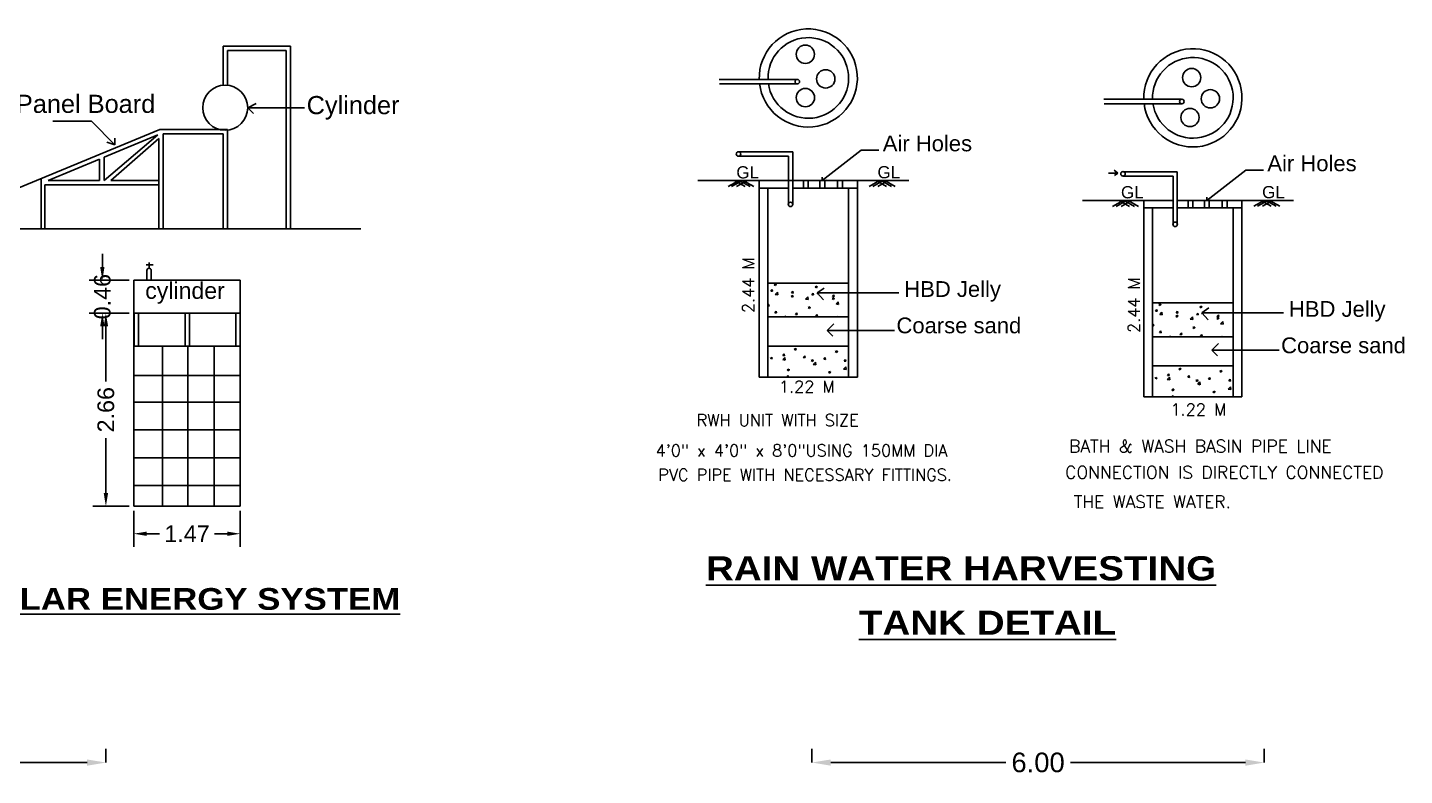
# Model space of a CAD drawing. Header units: metres. Extents: x 31 to 185, y 214 to 372.
# Drawn here: x 73.21 to 91.48, y 281.61 to 291.53 of the extents above; entities that cross this region are included whole.
import ezdxf

# ---------------------------------------------------------------- set-up
doc = ezdxf.new("R2010")
doc.units = ezdxf.units.M
doc.header["$MEASUREMENT"] = 0
doc.styles.add('56', font='')
doc.styles.add('ROMANS', font='romans.shx')
doc.styles.get("Standard").update_dxf_attribs({"font": 'arial.ttf'})
doc.styles.get('56').set_extended_font_data('Arial Black')
doc.dimstyles.new('Standard$0', dxfattribs={"dimtxt": 0.5, "dimasz": 0.5, "dimexe": 0, "dimexo": 1, "dimgap": 0, "dimtad": 0, "dimdec": 4, "dimzin": 0, "dimdsep": 46, "dimlunit": 4, "dimtxsty": 'Standard', "dimcen": 0.09, "dimadec": 0, "dimazin": 0, "dimtfac": 1, "dimtdec": 4, "dimtofl": 0, "dimtmove": 0, "dimatfit": 3, "dimfxl": 0, "dimtolj": 1, "dimtzin": 0, "dimarcsym": 0})

# ---------------------------------------------------------------- blocks, each defined once
blk = doc.blocks.new('*D153')
at = {"color": 0, "lineweight": -2}
for p, q in [((68.253, 281.785), (68.253, 281.965)), ((74.253, 281.785), (74.253, 281.965)), ((68.503, 281.785), (70.825, 281.785)), ((74.003, 281.785), (71.681, 281.785))]:
    blk.add_line(p, q, dxfattribs=at)
for points in [[(68.503, 281.826), (68.503, 281.743), (68.253, 281.785)], [(74.003, 281.826), (74.003, 281.743), (74.253, 281.785)]]:
    blk.add_solid(points, dxfattribs=at)
at = {"layer": 'Defpoints', "color": 0, "lineweight": -2}
for p in [(68.253, 281.753), (74.253, 281.785), (74.253, 281.753)]:
    blk.add_point(p, dxfattribs=at)
at = {"color": 0, "insert": (71.253, 281.785), "char_height": 0.26, "attachment_point": 5}
blk.add_mtext('\\A1;6.00', dxfattribs=at)
blk = doc.blocks.new('GFDTGD')
for p, q in [((1303.171, -7.501), (1304.8, -7.501)), ((1303.171, -7.501), (1303.171, -8.459)), ((1303.277, -7.608), (1303.277, -8.459)), ((1303.277, -7.608), (1304.694, -7.608)), ((1304.694, -11.913), (1304.694, -7.608)), ((1304.8, -11.913), (1304.8, -7.501)), ((1303.973, -8.89), (1303.767, -8.989)), ((1303.767, -8.989), (1305.135, -8.989)), ((1303.767, -8.989), (1303.911, -9.133)), ((1301.642, -9.513), (1298.203, -10.942)), ((1299.992, -9.312), (1299.062, -9.312)), ((1300.562, -9.882), (1299.992, -9.312)), ((1303.277, -9.513), (1301.642, -9.513)), ((1303.171, -9.619), (1301.729, -9.619)), ((1301.729, -9.619), (1301.729, -11.913)), ((1303.171, -11.913), (1303.171, -9.619)), ((1303.277, -11.913), (1303.277, -9.513)), ((1301.6, -9.646), (1300.298, -10.187)), ((1300.298, -10.746), (1301.6, -9.646)), ((1300.365, -9.822), (1300.562, -9.882)), ((1300.46, -10.746), (1301.622, -9.736)), ((1300.562, -9.882), (1300.562, -9.727)), ((1301.622, -9.736), (1301.622, -11.913)), ((1300.191, -10.231), (1298.951, -10.746)), ((1300.191, -10.746), (1300.191, -10.231)), ((1300.298, -10.746), (1300.298, -10.187)), ((1298.78, -11.913), (1298.78, -10.702)), ((1298.867, -11.913), (1298.867, -10.853)), ((1298.867, -10.853), (1301.622, -10.853)), ((1298.951, -10.746), (1300.191, -10.746)), ((1300.46, -10.746), (1301.622, -10.746)), ((1297.583, -11.913), (1306.499, -11.913)), ((1301.317, -12.783), (1301.481, -12.783)), ((1301.333, -13.149), (1301.333, -12.918)), ((1301.386, -12.865), (1301.386, -12.724)), ((1301.439, -13.149), (1301.439, -12.918)), ((1301.015, -18.606), (1301.015, -13.149)), ((1301.015, -13.149), (1303.588, -13.149)), ((1303.588, -18.606), (1303.588, -13.149)), ((1301.015, -13.948), (1303.588, -13.948)), ((1301.026, -13.948), (1301.026, -14.746)), ((1301.132, -13.948), (1301.132, -14.746)), ((1302.254, -13.948), (1302.254, -14.746)), ((1302.36, -13.948), (1302.36, -14.746)), ((1303.481, -13.948), (1303.481, -14.746)), ((1303.588, -13.948), (1303.588, -14.746)), ((1303.588, -14.746), (1301.015, -14.746)), ((1301.71, -18.606), (1301.71, -14.746)), ((1302.321, -18.606), (1302.321, -14.746)), ((1302.958, -18.606), (1302.958, -14.746)), ((1301.015, -15.454), (1303.588, -15.454)), ((1301.015, -16.096), (1303.588, -16.096)), ((1301.015, -16.766), (1303.588, -16.766)), ((1301.015, -17.437), (1303.588, -17.437)), ((1301.015, -18.108), (1303.588, -18.108)), ((1301.015, -18.606), (1303.588, -18.606))]:
    blk.add_line(p, q)
at = {"linetype": 'ByBlock', "ltscale": 0.5}
for p, q in [((1300.258, -12.834), (1300.258, -12.519)), ((1300.906, -13.149), (1299.943, -13.149)), ((1300.906, -13.948), (1299.943, -13.948)), ((1300.258, -14.263), (1300.258, -14.578)), ((1300.343, -14.263), (1300.343, -15.593)), ((1300.343, -18.291), (1300.343, -16.961)), ((1300.906, -18.606), (1300.028, -18.606)), ((1301.015, -18.715), (1301.015, -19.585)), ((1303.588, -18.715), (1303.588, -19.585)), ((1301.33, -19.27), (1301.64, -19.27)), ((1303.273, -19.27), (1302.963, -19.27))]:
    blk.add_line(p, q, dxfattribs=at)
blk.add_circle((1303.224, -8.989), 0.543)
blk.add_arc((1301.386, -12.918), 0.0532, 0, 180)
for points in [[(1300.205, -12.834), (1300.31, -12.834), (1300.258, -13.149)], [(1300.205, -14.263), (1300.31, -14.263), (1300.258, -13.948)], [(1300.291, -14.263), (1300.396, -14.263), (1300.343, -13.948)], [(1300.291, -18.291), (1300.396, -18.291), (1300.343, -18.606)], [(1301.33, -19.218), (1301.33, -19.323), (1301.015, -19.27)], [(1303.273, -19.218), (1303.273, -19.323), (1303.588, -19.27)]]:
    blk.add_solid(points, dxfattribs=at)
for s, height, p in [('Glass Panel Board', 0.43759, (1296.439, -9.115)), ('Cylinder', 0.4376, (1305.191, -9.145)), ('cylinder', 0.3992, (1301.293, -13.602))]:
    blk.add_text(s, height=height).set_placement(p)
at = {"style": '56'}
blk.add_text('%%USOLAR ENERGY SYSTEM', height=0.52511, dxfattribs=at).set_placement((1297.046, -21.106))
at = {"linetype": 'ByBlock', "ltscale": 0.5, "char_height": 0.4026, "attachment_point": 5, "rotation": 90}
for s, insert in [('\\A1;0.46', (1300.258, -13.549)), ('\\A1;2.66', (1300.343, -16.277))]:
    blk.add_mtext(s, dxfattribs=dict(at, insert=insert))
at = {"linetype": 'ByBlock', "ltscale": 0.5, "insert": (1302.302, -19.27), "char_height": 0.4026, "attachment_point": 5}
blk.add_mtext('\\A1;1.47', dxfattribs=at)
blk = doc.blocks.new('RT')
for p, q in [((1297.349, 21.263), (1298.529, 21.263)), ((1297.353, 21.194), (1298.533, 21.194)), ((1303.189, 20.961), (1304.369, 20.961)), ((1303.193, 20.892), (1304.373, 20.892)), ((1298.464, 20.162), (1297.64, 20.162)), ((1298.399, 20.097), (1297.64, 20.097)), ((1298.399, 19.365), (1298.399, 20.097)), ((1298.464, 19.365), (1298.464, 20.162)), ((1298.912, 19.726), (1299.503, 20.186)), ((1299.503, 20.186), (1299.773, 20.186)), ((1303.347, 19.883), (1303.4, 19.84)), ((1304.752, 19.424), (1305.344, 19.884)), ((1305.344, 19.884), (1305.613, 19.884)), ((1297.024, 19.726), (1298.399, 19.726)), ((1297.639, 19.724), (1297.482, 19.636)), ((1297.691, 19.725), (1297.533, 19.636)), ((1297.582, 19.725), (1297.739, 19.636)), ((1297.768, 19.725), (1297.61, 19.636)), ((1297.659, 19.725), (1297.816, 19.636)), ((1297.715, 19.725), (1297.873, 19.636)), ((1297.955, 19.726), (1297.955, 16.745)), ((1298.464, 19.726), (1300.229, 19.726)), ((1298.626, 19.614), (1298.626, 19.726)), ((1298.7, 19.726), (1298.7, 19.614)), ((1298.875, 19.614), (1298.875, 19.726)), ((1298.912, 19.777), (1298.912, 19.726)), ((1298.912, 19.726), (1298.971, 19.732)), ((1298.949, 19.726), (1298.949, 19.614)), ((1299.145, 19.614), (1299.145, 19.726)), ((1299.219, 19.726), (1299.219, 19.614)), ((1299.445, 19.726), (1299.445, 16.745)), ((1299.782, 19.727), (1299.624, 19.639)), ((1299.838, 19.727), (1299.681, 19.639)), ((1299.729, 19.727), (1299.887, 19.639)), ((1299.915, 19.727), (1299.758, 19.639)), ((1299.806, 19.727), (1299.963, 19.639)), ((1299.863, 19.727), (1300.02, 19.639)), ((1303.258, 19.84), (1303.4, 19.84)), ((1303.4, 19.84), (1303.349, 19.803)), ((1303.4, 19.84), (1303.367, 19.863)), ((1304.304, 19.86), (1303.48, 19.86)), ((1304.239, 19.795), (1303.48, 19.795)), ((1304.239, 19.063), (1304.239, 19.795)), ((1304.304, 19.063), (1304.304, 19.86)), ((1297.955, 19.614), (1298.399, 19.614)), ((1298.088, 19.614), (1298.088, 16.745)), ((1298.464, 19.614), (1299.445, 19.614)), ((1299.312, 19.614), (1299.312, 16.745)), ((1304.752, 19.475), (1304.752, 19.424)), ((1302.864, 19.424), (1304.239, 19.424)), ((1303.48, 19.422), (1303.322, 19.334)), ((1303.531, 19.423), (1303.374, 19.334)), ((1303.422, 19.423), (1303.58, 19.334)), ((1303.608, 19.423), (1303.451, 19.334)), ((1303.499, 19.423), (1303.656, 19.334)), ((1303.556, 19.423), (1303.713, 19.334)), ((1303.795, 19.424), (1303.795, 16.444)), ((1303.795, 19.313), (1304.239, 19.313)), ((1303.928, 19.313), (1303.928, 16.444)), ((1304.304, 19.424), (1306.069, 19.424)), ((1304.304, 19.313), (1305.286, 19.313)), ((1304.467, 19.313), (1304.467, 19.424)), ((1304.54, 19.424), (1304.54, 19.313)), ((1304.715, 19.313), (1304.715, 19.424)), ((1304.752, 19.424), (1304.811, 19.43)), ((1304.789, 19.424), (1304.789, 19.313)), ((1304.986, 19.313), (1304.986, 19.424)), ((1305.059, 19.424), (1305.059, 19.313)), ((1305.153, 19.313), (1305.153, 16.444)), ((1305.286, 19.424), (1305.286, 16.444)), ((1305.622, 19.425), (1305.465, 19.337)), ((1305.679, 19.425), (1305.521, 19.337)), ((1305.57, 19.425), (1305.727, 19.337)), ((1305.755, 19.425), (1305.598, 19.337)), ((1305.646, 19.425), (1305.804, 19.337)), ((1305.703, 19.425), (1305.86, 19.337)), ((1298.088, 18.172), (1299.312, 18.172)), ((1298.132, 18.049), (1298.153, 18.074)), ((1298.132, 18.049), (1298.158, 18.046)), ((1298.158, 18.046), (1298.153, 18.074)), ((1298.18, 18.147), (1298.211, 18.158)), ((1298.18, 18.147), (1298.202, 18.132)), ((1298.196, 17.997), (1298.23, 18.033)), ((1298.196, 17.997), (1298.235, 17.991)), ((1298.202, 18.132), (1298.211, 18.158)), ((1298.235, 17.991), (1298.23, 18.033)), ((1298.439, 17.972), (1298.469, 17.984)), ((1298.443, 18.021), (1298.464, 18.046)), ((1298.443, 18.021), (1298.469, 18.019)), ((1298.461, 17.958), (1298.469, 17.984)), ((1298.469, 18.019), (1298.464, 18.046)), ((1298.755, 17.994), (1298.775, 18.019)), ((1298.755, 17.994), (1298.78, 17.992)), ((1298.78, 17.992), (1298.775, 18.019)), ((1298.804, 18.112), (1298.834, 18.124)), ((1298.804, 18.112), (1298.825, 18.098)), ((1298.825, 18.098), (1298.834, 18.124)), ((1298.836, 18.023), (1298.942, 18.095)), ((1300.075, 18.023), (1298.836, 18.023)), ((1298.93, 17.916), (1298.836, 18.023)), ((1298.836, 18.023), (1298.848, 18.001)), ((1299.066, 17.967), (1299.087, 17.992)), ((1299.092, 17.965), (1299.087, 17.992)), ((1298.088, 17.837), (1298.105, 17.844)), ((1298.088, 17.823), (1298.096, 17.818)), ((1298.096, 17.818), (1298.105, 17.844)), ((1298.439, 17.972), (1298.461, 17.958)), ((1298.659, 17.926), (1298.693, 17.961)), ((1298.659, 17.926), (1298.698, 17.92)), ((1298.698, 17.92), (1298.693, 17.961)), ((1298.698, 17.798), (1298.728, 17.809)), ((1298.698, 17.798), (1298.72, 17.783)), ((1298.72, 17.783), (1298.728, 17.809)), ((1299.062, 17.937), (1299.093, 17.949)), ((1299.062, 17.937), (1299.084, 17.923)), ((1299.066, 17.967), (1299.092, 17.965)), ((1299.084, 17.923), (1299.093, 17.949)), ((1299.122, 17.854), (1299.156, 17.889)), ((1299.122, 17.854), (1299.161, 17.848)), ((1299.161, 17.848), (1299.156, 17.889)), ((1303.928, 17.87), (1305.153, 17.87)), ((1304.021, 17.845), (1304.051, 17.857)), ((1304.021, 17.845), (1304.042, 17.83)), ((1304.042, 17.83), (1304.051, 17.857)), ((1304.644, 17.81), (1304.674, 17.822)), ((1304.644, 17.81), (1304.666, 17.796)), ((1304.666, 17.796), (1304.674, 17.822)), ((1304.676, 17.721), (1304.782, 17.793)), ((1298.088, 17.657), (1299.312, 17.657)), ((1298.193, 17.722), (1298.213, 17.747)), ((1298.193, 17.722), (1298.218, 17.72)), ((1298.218, 17.72), (1298.213, 17.747)), ((1298.334, 17.658), (1298.364, 17.669)), ((1298.334, 17.658), (1298.334, 17.657)), ((1298.36, 17.657), (1298.364, 17.669)), ((1298.504, 17.695), (1298.525, 17.72)), ((1298.504, 17.695), (1298.53, 17.693)), ((1298.53, 17.693), (1298.525, 17.72)), ((1298.815, 17.668), (1298.836, 17.693)), ((1298.815, 17.668), (1298.841, 17.666)), ((1298.841, 17.666), (1298.836, 17.693)), ((1299.14, 17.657), (1299.147, 17.666)), ((1299.148, 17.657), (1299.147, 17.666)), ((1303.973, 17.747), (1303.994, 17.772)), ((1303.973, 17.747), (1303.999, 17.744)), ((1303.999, 17.744), (1303.994, 17.772)), ((1304.037, 17.695), (1304.07, 17.731)), ((1304.037, 17.695), (1304.075, 17.69)), ((1304.075, 17.689), (1304.07, 17.731)), ((1304.28, 17.67), (1304.31, 17.682)), ((1304.28, 17.67), (1304.301, 17.656)), ((1304.284, 17.72), (1304.305, 17.744)), ((1304.284, 17.72), (1304.31, 17.717)), ((1304.301, 17.656), (1304.31, 17.682)), ((1304.31, 17.717), (1304.305, 17.744)), ((1304.499, 17.624), (1304.533, 17.659)), ((1304.499, 17.624), (1304.538, 17.618)), ((1304.538, 17.618), (1304.533, 17.659)), ((1304.595, 17.692), (1304.616, 17.717)), ((1304.595, 17.692), (1304.621, 17.69)), ((1304.621, 17.69), (1304.616, 17.717)), ((1305.915, 17.721), (1304.676, 17.721)), ((1304.77, 17.614), (1304.676, 17.721)), ((1304.676, 17.721), (1304.688, 17.699)), ((1304.903, 17.636), (1304.933, 17.647)), ((1304.903, 17.636), (1304.924, 17.621)), ((1304.906, 17.665), (1304.927, 17.69)), ((1304.906, 17.665), (1304.932, 17.663)), ((1304.924, 17.621), (1304.933, 17.647)), ((1304.932, 17.663), (1304.927, 17.69)), ((1304.962, 17.552), (1304.996, 17.587)), ((1305.001, 17.546), (1304.996, 17.587)), ((1298.989, 17.453), (1299.087, 17.555)), ((1300.007, 17.453), (1298.989, 17.453)), ((1298.989, 17.453), (1299.072, 17.367)), ((1303.928, 17.535), (1303.945, 17.542)), ((1303.928, 17.522), (1303.937, 17.516)), ((1303.928, 17.356), (1305.153, 17.356)), ((1303.937, 17.516), (1303.945, 17.542)), ((1304.033, 17.42), (1304.054, 17.445)), ((1304.033, 17.42), (1304.059, 17.418)), ((1304.059, 17.418), (1304.054, 17.445)), ((1304.174, 17.356), (1304.204, 17.367)), ((1304.174, 17.356), (1304.174, 17.356)), ((1304.2, 17.356), (1304.204, 17.367)), ((1304.344, 17.393), (1304.365, 17.418)), ((1304.344, 17.393), (1304.37, 17.391)), ((1304.37, 17.391), (1304.365, 17.418)), ((1304.538, 17.496), (1304.569, 17.507)), ((1304.538, 17.496), (1304.56, 17.481)), ((1304.56, 17.481), (1304.569, 17.507)), ((1304.655, 17.366), (1304.676, 17.391)), ((1304.655, 17.366), (1304.681, 17.364)), ((1304.681, 17.364), (1304.676, 17.391)), ((1304.962, 17.552), (1305.001, 17.546)), ((1304.98, 17.356), (1304.987, 17.364)), ((1304.989, 17.356), (1304.987, 17.364)), ((1298.088, 17.216), (1299.312, 17.216)), ((1298.487, 17.168), (1298.517, 17.18)), ((1298.487, 17.168), (1298.509, 17.154)), ((1298.509, 17.154), (1298.517, 17.18)), ((1304.83, 17.151), (1304.927, 17.253)), ((1305.848, 17.151), (1304.83, 17.151)), ((1304.83, 17.151), (1304.912, 17.065)), ((1298.122, 17.029), (1298.153, 17.04)), ((1298.144, 17.014), (1298.153, 17.04)), ((1298.311, 17.009), (1298.345, 17.044)), ((1298.311, 17.009), (1298.35, 17.003)), ((1298.313, 17.07), (1298.334, 17.095)), ((1298.313, 17.07), (1298.339, 17.068)), ((1298.339, 17.067), (1298.334, 17.095)), ((1298.35, 17.003), (1298.345, 17.044)), ((1298.624, 17.043), (1298.645, 17.067)), ((1298.624, 17.043), (1298.65, 17.04)), ((1298.65, 17.04), (1298.645, 17.067)), ((1298.746, 16.994), (1298.776, 17.005)), ((1298.746, 16.994), (1298.767, 16.979)), ((1298.767, 16.979), (1298.776, 17.005)), ((1298.774, 16.937), (1298.808, 16.972)), ((1298.774, 16.937), (1298.813, 16.931)), ((1298.813, 16.931), (1298.808, 16.972)), ((1298.935, 17.015), (1298.956, 17.04)), ((1298.935, 17.015), (1298.961, 17.013)), ((1298.961, 17.013), (1298.956, 17.04)), ((1299.11, 17.134), (1299.141, 17.145)), ((1299.11, 17.134), (1299.132, 17.119)), ((1299.132, 17.119), (1299.141, 17.145)), ((1299.246, 16.988), (1299.267, 17.013)), ((1299.246, 16.988), (1299.272, 16.986)), ((1299.272, 16.986), (1299.267, 17.013)), ((1297.955, 16.745), (1299.445, 16.745)), ((1298.375, 16.745), (1298.394, 16.768)), ((1298.381, 16.854), (1298.412, 16.866)), ((1298.381, 16.854), (1298.403, 16.839)), ((1298.398, 16.745), (1298.394, 16.768)), ((1298.403, 16.839), (1298.412, 16.866)), ((1299.005, 16.819), (1299.035, 16.831)), ((1299.005, 16.819), (1299.026, 16.805)), ((1299.026, 16.805), (1299.035, 16.831)), ((1299.237, 16.865), (1299.271, 16.9)), ((1299.237, 16.865), (1299.276, 16.859)), ((1299.276, 16.859), (1299.271, 16.9)), ((1303.928, 16.914), (1305.153, 16.914)), ((1303.963, 16.727), (1303.993, 16.738)), ((1303.984, 16.712), (1303.993, 16.738)), ((1304.152, 16.707), (1304.185, 16.742)), ((1304.153, 16.768), (1304.174, 16.793)), ((1304.153, 16.768), (1304.179, 16.766)), ((1304.179, 16.766), (1304.174, 16.793)), ((1304.19, 16.701), (1304.185, 16.742)), ((1304.327, 16.867), (1304.358, 16.878)), ((1304.327, 16.867), (1304.349, 16.852)), ((1304.349, 16.852), (1304.358, 16.878)), ((1304.464, 16.741), (1304.485, 16.766)), ((1304.464, 16.741), (1304.49, 16.738)), ((1304.49, 16.738), (1304.485, 16.766)), ((1304.776, 16.713), (1304.796, 16.738)), ((1304.801, 16.711), (1304.796, 16.738)), ((1304.951, 16.832), (1304.981, 16.844)), ((1304.951, 16.832), (1304.972, 16.817)), ((1304.972, 16.817), (1304.981, 16.843)), ((1304.152, 16.707), (1304.19, 16.701)), ((1304.222, 16.552), (1304.252, 16.564)), ((1304.222, 16.552), (1304.243, 16.537)), ((1304.243, 16.537), (1304.252, 16.564)), ((1304.586, 16.692), (1304.617, 16.704)), ((1304.586, 16.692), (1304.608, 16.677)), ((1304.608, 16.677), (1304.617, 16.704)), ((1304.615, 16.635), (1304.648, 16.67)), ((1304.615, 16.635), (1304.653, 16.629)), ((1304.653, 16.629), (1304.648, 16.67)), ((1304.776, 16.713), (1304.801, 16.711)), ((1304.845, 16.517), (1304.876, 16.529)), ((1304.867, 16.503), (1304.876, 16.529)), ((1305.077, 16.563), (1305.111, 16.598)), ((1305.077, 16.563), (1305.116, 16.557)), ((1305.087, 16.686), (1305.108, 16.711)), ((1305.087, 16.686), (1305.113, 16.684)), ((1305.113, 16.684), (1305.108, 16.711)), ((1305.116, 16.557), (1305.111, 16.598)), ((1303.795, 16.444), (1305.286, 16.444)), ((1304.215, 16.444), (1304.234, 16.467)), ((1304.239, 16.444), (1304.234, 16.467)), ((1304.845, 16.517), (1304.867, 16.503))]:
    blk.add_line(p, q)
at = {"linetype": 'ByBlock', "ltscale": 0.5}
blk.add_lwpolyline([(1297.955, 16.745), (1299.445, 16.745), (1299.445, 19.726), (1297.955, 19.726)], close=True, dxfattribs=at)
at = {"color": 175}
blk.add_lwpolyline([(1297.955, 16.745), (1299.445, 16.745), (1299.445, 19.726), (1297.955, 19.726)], close=True, dxfattribs=at)
for centre, radius in [((1298.655, 21.644), 0.139), ((1298.965, 21.27), 0.139), ((1304.522, 21.289), 0.139), ((1298.533, 21.228), 0.0341), ((1298.656, 20.986), 0.139), ((1304.373, 20.927), 0.0341), ((1304.806, 20.968), 0.139), ((1304.496, 20.684), 0.139), ((1297.64, 20.131), 0.0341), ((1303.48, 19.829), 0.0341), ((1298.43, 19.365), 0.0341), ((1304.27, 19.063), 0.0341)]:
    blk.add_circle(centre, radius)
for centre, radius, start, end in [((1298.7, 21.284), 0.745, 186.6611, 181.6437), ((1298.7, 21.284), 0.612, 188.1151, 182.0004), ((1304.54, 20.982), 0.745, 186.6611, 181.6437), ((1304.54, 20.982), 0.612, 188.1151, 182.0004)]:
    blk.add_arc(centre, radius, start, end)
for s, height, p in [('Air Holes', 0.2393, (1299.831, 20.171)), ('Air Holes', 0.2393, (1305.671, 19.869)), ('GL', 0.1851, (1297.607, 19.759)), ('GL', 0.1851, (1299.75, 19.761)), ('GL', 0.1851, (1303.448, 19.457)), ('GL', 0.1851, (1305.591, 19.459)), ('HBD Jelly', 0.2393, (1300.158, 17.961)), ('HBD Jelly', 0.2393, (1305.999, 17.659)), ('Coarse sand', 0.23929, (1300.039, 17.409)), ('Coarse sand', 0.23929, (1305.88, 17.107))]:
    blk.add_text(s, height=height).set_placement(p)
at = {"style": 'ROMANS'}
for p in [(1297.88, 17.593), (1303.735, 17.291)]:
    blk.add_text(' 2.44 M', height=0.1795, rotation=90, dxfattribs=at).set_placement(p)
for s, height, style, p in [(' 1.22 M', 0.1795, 'ROMANS', (1298.131, 16.509)), (' 1.22 M', 0.1795, 'ROMANS', (1304.077, 16.163)), (' RWH UNIT WITH SIZE', 0.17947, 'ROMANS', (1296.881, 16)), ('4\'0" x 4\'0" x 8\'0"USING 150MM DIA', 0.17947, 'ROMANS', (1296.381, 15.541)), ('BATH & WASH BASIN PIPE LINE', 0.18944, 'ROMANS', (1302.661, 15.601)), ('PVC PIPE WITH NECESSARY FITTINGS.', 0.17947, 'ROMANS', (1296.421, 15.171)), ('CONNECTION IS DIRECTLY CONNECTED ', 0.18944, 'ROMANS', (1302.601, 15.203)), ('THE WASTE WATER.', 0.18944, 'ROMANS', (1302.731, 14.758)), ('%%URAIN WATER HARVESTING', 0.36649, '56', (1297.146, 13.659)), ('%%UTANK DETAIL', 0.36649, '56', (1299.468, 12.833))]:
    blk.add_text(s, height=height, dxfattribs=dict(style=style)).set_placement(p)
blk = doc.blocks.new('*D257')
at = {"color": 0, "lineweight": -2}
for p, q in [((83.621, 281.785), (83.621, 281.965)), ((89.621, 281.785), (89.621, 281.965)), ((83.871, 281.785), (86.193, 281.785)), ((89.371, 281.785), (87.049, 281.785))]:
    blk.add_line(p, q, dxfattribs=at)
for points in [[(83.871, 281.826), (83.871, 281.743), (83.621, 281.785)], [(89.371, 281.826), (89.371, 281.743), (89.621, 281.785)]]:
    blk.add_solid(points, dxfattribs=at)
at = {"layer": 'Defpoints', "color": 0, "lineweight": -2}
for p in [(83.621, 281.753), (89.621, 281.785), (89.621, 281.753)]:
    blk.add_point(p, dxfattribs=at)
at = {"color": 0, "insert": (86.621, 281.785), "char_height": 0.26, "attachment_point": 5}
blk.add_mtext('\\A1;6.00', dxfattribs=at)

msp = doc.modelspace()

# ---------------------------------------------------------------- block references
for name, p, xscale, yscale, zscale in [('RT', (-1051.152, 272.266), 0.8737385218602312, 0.8737385218602312, 0.8737385218602312), ('GFDTGD', (-640.29, 295.408), 0.5495030835995376, 0.5495030835995376, 0.5495030835995376)]:
    msp.add_blockref(name, p, dxfattribs=dict(xscale=xscale, yscale=yscale, zscale=zscale))

# ---------------------------------------------------------------- dimensions: what is measured, and where the dimension line sits
for p1, p2, picture, middle in [((68.253, 281.753), (74.253, 281.753), '*D153', (71.253, 281.785)), ((83.621, 281.753), (89.621, 281.753), '*D257', (86.621, 281.785))]:
    dim = msp.add_aligned_dim(p1=p1, p2=p2, distance=0.032, dimstyle='Standard$0', override={"dimtxt": 0.26, "dimasz": 0.25, "dimexe": 0.18, "dimexo": 0.0625, "dimgap": 0.09, "dimdec": 2, "dimlunit": 2, "dimtdec": 2, "dimtmove": 1, "dimfxl": 12, "dimtfill": 1, "dimarcsym": 1})
    dim.commit()
    dim.dimension.update_dxf_attribs({"geometry": picture, "text_midpoint": middle})

doc.saveas('drawing.dxf')
